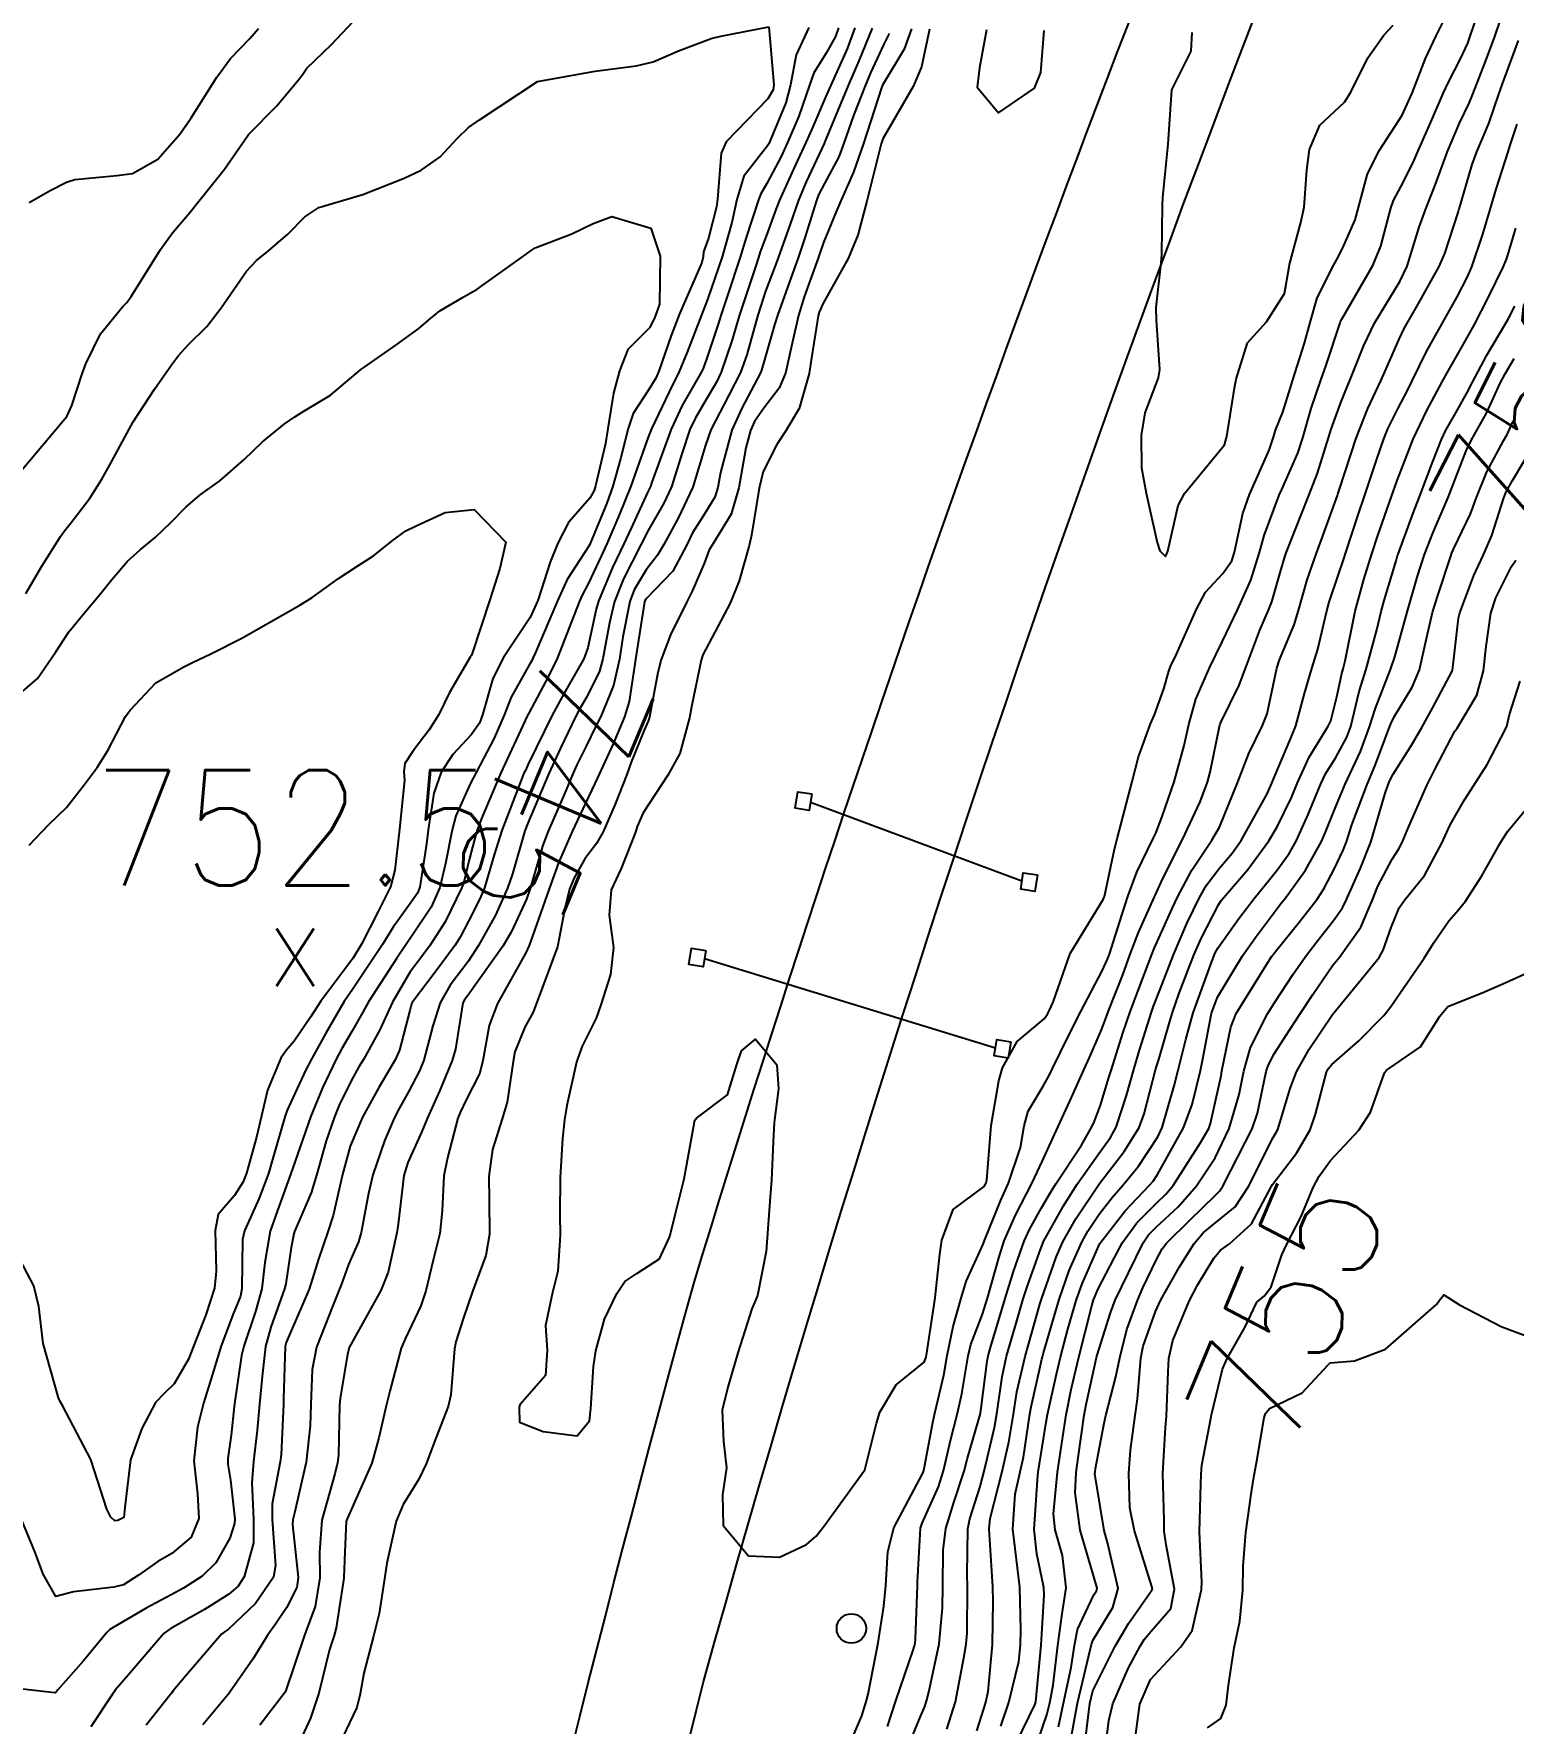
# Model space of a CAD drawing. Header units: metres. Extents: x 318500 to 325275, y 7408834 to 7428799.
# Drawn here: x 319955 to 320006.4, y 7411704.4 to 7411763 of the extents above; entities that cross this region are included whole.
import ezdxf
from ezdxf.enums import TextEntityAlignment as Align

# ---------------------------------------------------------------- set-up
doc = ezdxf.new("R2010")
doc.units = ezdxf.units.M
doc.header["$MEASUREMENT"] = 0
for name, color, linetype in [('Cotas', 45, 'Continuous'), ('Curvas de Nivel 1m', 11, 'Continuous'), ('Curvas de Nivel 5m', 15, 'Continuous'), ('Linha Férrea', 20, 'Continuous'), ('Pontos Cotados', 45, 'Continuous'), ('Postes', 20, 'Continuous'), ('Pórticos', 45, 'Continuous')]:
    doc.layers.add(name, color=color, linetype=linetype)
doc.styles.add('Style-STANDARD', font='STANDARD.shx')

# ---------------------------------------------------------------- blocks, each defined once
blk = doc.blocks.new('ELVTXT_95')
at = {"layer": 'Pontos Cotados', "linetype": 'Continuous', "style": 'Style-STANDARD'}
for s, height, p in [('752.5', 4, (0, 4)), ('x', 3, (0, 0))]:
    blk.add_text(s, height=height, dxfattribs=at).set_placement(p, align=Align.MIDDLE_CENTER)

msp = doc.modelspace()

# ---------------------------------------------------------------- linework, layer by layer
at = {"layer": 'Curvas de Nivel 1m', "flags": 128}
for points, elevation in [([(319983.32, 7411703.643), (319983.762, 7411704.671), (319983.889, 7411705.088), (319983.923, 7411705.208), (319983.988, 7411705.422), (319984.333, 7411707.202), (319984.527, 7411708.482), (319984.591, 7411709.198), (319984.67, 7411710.365), (319984.879, 7411711.195), (319985.869, 7411713.066), (319985.906, 7411713.143), (319985.918, 7411713.18), (319986.221, 7411714.851), (319986.296, 7411715.176), (319986.607, 7411716.486), (319986.728, 7411717.172), (319986.93, 7411718.18), (319987.21, 7411719.167), (319987.388, 7411719.736), (319987.978, 7411721.037), (319988.011, 7411721.128), (319988.021, 7411721.159), (319988.591, 7411722.561), (319988.846, 7411723.147), (319989.267, 7411724.386), (319989.396, 7411725.14), (319989.531, 7411725.644), (319990.051, 7411726.516), (319990.273, 7411726.911), (319990.376, 7411727.125), (319990.928, 7411728.267), (319991.356, 7411729.111), (319992.104, 7411730.516), (319992.289, 7411730.918), (319992.351, 7411731.098), (319992.781, 7411732.443), (319992.996, 7411733.091), (319993.303, 7411733.939), (319993.855, 7411735.083), (319993.958, 7411735.297), (319994.178, 7411735.874), (319994.597, 7411737.074), (319994.946, 7411738.332), (319995.11, 7411739.067), (319995.351, 7411739.945), (319995.837, 7411741.056), (319996.259, 7411741.933), (319996.79, 7411743.042), (319997.257, 7411744.064), (319997.563, 7411745.031), (319997.723, 7411745.614), (319998.243, 7411747.021), (319998.332, 7411747.218), (319998.883, 7411748.476), (319999.062, 7411749.013), (319999.355, 7411750.02), (319999.685, 7411751.007), (319999.865, 7411751.528), (320000.352, 7411753.001), (320000.37, 7411753.041), (320000.411, 7411753.124), (320001.485, 7411754.984), (320001.766, 7411755.654), (320002.114, 7411756.975), (320002.201, 7411757.237), (320002.471, 7411757.737), (320002.886, 7411758.562), (320003.057, 7411758.961), (320003.5, 7411759.955), (320003.933, 7411760.949), (320004.115, 7411761.347), (320004.528, 7411762.152), (320004.78, 7411762.694), (320004.867, 7411762.937), (320005.295, 7411764.197)], 743), ([(319954.654, 7411747.926), (319956.045, 7411749.585), (319956.182, 7411749.753), (319956.358, 7411750.127), (319956.723, 7411751.229), (319956.841, 7411751.575), (319957.352, 7411752.614), (319958.128, 7411753.563), (319958.267, 7411753.706), (319958.414, 7411753.913), (319959.439, 7411755.545), (319959.855, 7411756.123), (319960.449, 7411756.828), (319960.765, 7411757.216), (319961.01, 7411757.522), (319961.653, 7411758.331), (319962.466, 7411759.5), (319962.49, 7411759.527), (319963.467, 7411760.523), (319964.275, 7411761.482), (319964.371, 7411761.622), (319964.515, 7411761.827), (319965.355, 7411762.64), (319966.136, 7411763.456)], 748), ([(319980.54, 7411763.26), (319980.715, 7411761.258), (319980.684, 7411761.082), (319980.505, 7411760.768), (319979.063, 7411759.281), (319978.884, 7411758.884), (319978.761, 7411757.285), (319978.727, 7411757.015), (319978.44, 7411755.93), (319978.271, 7411755.454), (319978.264, 7411755.292), (319978.219, 7411755.085), (319977.434, 7411753.305), (319977.145, 7411752.562), (319976.718, 7411751.315), (319976.615, 7411751.078), (319976.37, 7411750.687), (319975.829, 7411749.854), (319975.659, 7411749.327), (319975.396, 7411748.273), (319975.121, 7411747.332), (319974.913, 7411746.743), (319974.345, 7411745.34), (319974.332, 7411745.307), (319974.299, 7411745.251), (319973.544, 7411744.088), (319973.21, 7411743.356), (319972.446, 7411741.561), (319972.357, 7411741.368), (319972.324, 7411741.294), (319972.247, 7411741.169), (319971.602, 7411740.007), (319971.358, 7411739.383), (319971.013, 7411738.583), (319970.384, 7411737.397), (319970.186, 7411737.026), (319969.684, 7411735.896), (319969.551, 7411735.406), (319969.32, 7411734.241), (319969.121, 7411733.41), (319968.821, 7411732.722), (319968.114, 7411731.675), (319968.01, 7411731.523), (319967.946, 7411731.422), (319967.629, 7411730.951), (319966.652, 7411729.442), (319966.451, 7411729.078), (319966.074, 7411728.414), (319965.718, 7411727.802), (319965.534, 7411727.458), (319965.055, 7411726.455), (319964.649, 7411725.471), (319964.012, 7411723.653), (319963.969, 7411723.521), (319963.957, 7411723.481), (319963.434, 7411722.04), (319963.246, 7411721.487), (319963.057, 7411720.395), (319962.952, 7411719.49), (319962.735, 7411718.699), (319962.325, 7411717.496), (319962.25, 7411717.172), (319962.008, 7411715.499), (319961.994, 7411715.404), (319961.884, 7411714.405), (319961.771, 7411713.602), (319961.767, 7411713.502), (319961.773, 7411713.405), (319961.863, 7411712.849), (319962.012, 7411711.498), (319962.005, 7411711.341), (319961.84, 7411710.84), (319961.356, 7411709.978), (319960.884, 7411709.514), (319960.236, 7411709.102), (319959.81, 7411708.871), (319958.941, 7411708.404), (319957.793, 7411707.737), (319957.683, 7411707.669), (319957.575, 7411707.562), (319956.768, 7411706.582), (319955.876, 7411705.579), (319955.831, 7411705.517), (319955.768, 7411705.465), (319954.663, 7411705.597)], 749), ([(319954.761, 7411743.603), (319955.322, 7411744.557), (319955.968, 7411745.585), (319956.108, 7411745.778), (319956.307, 7411746.029), (319956.984, 7411746.909), (319957.398, 7411747.569), (319957.732, 7411748.17), (319958.347, 7411749.305), (319958.493, 7411749.558), (319959.223, 7411750.691), (319959.815, 7411751.538), (319960.06, 7411751.86), (319960.391, 7411752.23), (319961.046, 7411752.875), (319961.541, 7411753.513), (319962.423, 7411754.784), (319962.768, 7411755.155), (319963.179, 7411755.493), (319963.848, 7411756.076), (319964.448, 7411756.675), (319964.931, 7411756.994), (319966.46, 7411757.45), (319967.885, 7411758.013), (319968.473, 7411758.287), (319969.137, 7411758.757), (319969.738, 7411759.408), (319970.12, 7411759.777), (319970.496, 7411760.038), (319972.51, 7411761.37), (319974.192, 7411761.668), (319974.516, 7411761.723), (319975.936, 7411761.909), (319976.521, 7411762.05), (319977.406, 7411762.428), (319978.533, 7411762.856), (319978.878, 7411762.942), (319980.54, 7411763.26)], 749), ([(319981.923, 7411763.246), (319981.485, 7411762.291), (319981.288, 7411761.252), (319981.133, 7411760.624), (319980.56, 7411759.259), (319980.537, 7411759.211), (319980.488, 7411759.136), (319979.665, 7411758.08), (319979.426, 7411757.276), (319979.251, 7411756.475), (319978.916, 7411755.283), (319978.415, 7411753.801), (319978.209, 7411753.293), (319977.708, 7411751.983), (319977.428, 7411751.304), (319977.081, 7411750.598), (319976.466, 7411749.318), (319976.347, 7411749.033), (319975.904, 7411747.755), (319975.752, 7411747.326), (319975.338, 7411746.307), (319974.916, 7411745.334), (319974.725, 7411744.904), (319974.279, 7411743.971), (319974.063, 7411743.553), (319973.969, 7411743.345), (319973.788, 7411742.87), (319973.195, 7411741.356), (319972.886, 7411740.715), (319972.222, 7411739.48), (319972.184, 7411739.407), (319972.168, 7411739.371), (319971.544, 7411738.035), (319971.242, 7411737.384), (319970.576, 7411735.796), (319970.424, 7411735.396), (319970.365, 7411735.2), (319970.155, 7411734.41), (319969.954, 7411733.591), (319969.89, 7411733.403), (319969.313, 7411732.217), (319968.792, 7411731.413), (319968.502, 7411731.02), (319968.101, 7411730.479), (319967.485, 7411729.429), (319967.044, 7411728.467), (319966.481, 7411727.444), (319966.316, 7411727.187), (319966.049, 7411726.706), (319965.632, 7411725.86), (319965.467, 7411725.458), (319965.181, 7411724.622), (319964.858, 7411723.467), (319964.659, 7411722.811), (319964.085, 7411721.478), (319964.059, 7411721.399), (319963.972, 7411720.925), (319963.781, 7411719.654), (319963.74, 7411719.482), (319963.265, 7411718.158), (319963.082, 7411717.488), (319962.962, 7411716.442), (319962.873, 7411715.49), (319962.795, 7411714.582), (319962.665, 7411713.492), (319962.603, 7411712.753), (319962.667, 7411711.492), (319962.659, 7411710.67), (319962.334, 7411709.495), (319962.136, 7411709.176), (319961.811, 7411708.891), (319960.957, 7411708.359), (319959.793, 7411707.698), (319959.687, 7411707.637), (319959.554, 7411707.534), (319958.309, 7411706.085), (319957.869, 7411705.559), (319957.827, 7411705.501), (319957.768, 7411705.419), (319957.024, 7411704.295)], 748), ([(319982.953, 7411763.234), (319982.847, 7411762.924), (319982.527, 7411762.352), (319982.096, 7411761.665), (319981.951, 7411761.246), (319981.581, 7411760.167), (319981.188, 7411759.253), (319980.967, 7411758.771), (319980.469, 7411757.835), (319980.259, 7411757.467), (319980.175, 7411757.264), (319979.757, 7411755.954), (319979.543, 7411755.273), (319979.113, 7411753.976), (319978.882, 7411753.283), (319978.769, 7411752.92), (319978.387, 7411751.769), (319978.26, 7411751.414), (319978.202, 7411751.293), (319977.536, 7411750.128), (319977.15, 7411749.308), (319976.484, 7411747.47), (319976.432, 7411747.318), (319976.399, 7411747.249), (319976.327, 7411747.11), (319975.759, 7411745.875), (319975.505, 7411745.328), (319975.111, 7411744.508), (319974.624, 7411743.336), (319974.544, 7411743.061), (319974.254, 7411741.718), (319974.115, 7411741.342), (319973.438, 7411740.146), (319973.013, 7411739.358), (319972.75, 7411738.824), (319972.195, 7411737.688), (319972.092, 7411737.471), (319972.042, 7411737.372), (319971.944, 7411737.13), (319971.273, 7411735.383), (319971.006, 7411734.539), (319970.673, 7411733.392), (319970.517, 7411733.012), (319970.123, 7411732.236), (319969.833, 7411731.684), (319969.654, 7411731.405), (319968.993, 7411730.519), (319968.167, 7411729.419), (319968.141, 7411729.368), (319968.086, 7411729.137), (319967.722, 7411727.769), (319967.576, 7411727.427), (319967.009, 7411726.472), (319966.443, 7411725.444), (319966.02, 7411724.432), (319965.751, 7411723.454), (319965.422, 7411722.025), (319965.239, 7411721.461), (319964.92, 7411720.512), (319964.588, 7411719.47), (319963.935, 7411717.953), (319963.794, 7411717.619), (319963.762, 7411717.482), (319963.707, 7411715.678), (319963.7, 7411715.482), (319963.619, 7411713.738), (319963.586, 7411713.483), (319963.314, 7411712.026), (319963.314, 7411711.485), (319963.427, 7411709.883), (319963.352, 7411709.485), (319962.731, 7411708.566), (319961.793, 7411707.674), (319961.687, 7411707.606), (319961.556, 7411707.504), (319960.302, 7411706.048), (319959.869, 7411705.529), (319959.824, 7411705.474), (319959.768, 7411705.406), (319958.944, 7411704.35)], 747), ([(319986.115, 7411763.186), (319985.831, 7411761.88), (319985.542, 7411761.195), (319984.492, 7411759.381), (319984.432, 7411759.211), (319984.045, 7411757.638), (319983.932, 7411757.218), (319983.625, 7411756.04), (319983.291, 7411755.227), (319982.414, 7411753.661), (319982.286, 7411753.367), (319982.254, 7411753.242), (319981.995, 7411751.635), (319981.936, 7411751.244), (319981.585, 7411750.025), (319981.129, 7411749.252), (319980.82, 7411748.78), (319980.336, 7411747.844), (319980.201, 7411747.262), (319979.937, 7411745.634), (319979.853, 7411745.267), (319979.511, 7411744.042), (319979.199, 7411743.276), (319978.252, 7411741.476), (319978.185, 7411741.291), (319977.851, 7411739.671), (319977.784, 7411739.297), (319977.451, 7411738.052), (319977.039, 7411737.307), (319976.177, 7411735.998), (319975.973, 7411735.521), (319975.912, 7411735.323), (319975.416, 7411734.062), (319975.071, 7411733.331), (319975.005, 7411732.453), (319975.152, 7411731.33), (319975.04, 7411730.391), (319974.711, 7411729.334), (319974.543, 7411728.875), (319974.068, 7411727.905), (319973.912, 7411727.493), (319973.868, 7411727.343), (319973.535, 7411725.85), (319973.453, 7411725.349), (319973.38, 7411724.706), (319973.302, 7411723.351), (319973.288, 7411722.053), (319973.298, 7411721.35), (319973.216, 7411720.097), (319973.034, 7411719.354), (319972.793, 7411718.211), (319972.845, 7411717.356), (319972.795, 7411716.479), (319971.901, 7411715.464), (319971.879, 7411715.391), (319971.878, 7411715.37), (319971.892, 7411714.86), (319972.705, 7411714.541), (319973.886, 7411714.387), (319974.323, 7411714.906), (319974.362, 7411715.335), (319974.46, 7411716.797), (319974.533, 7411717.334), (319974.833, 7411718.439), (319975.263, 7411719.327), (319975.54, 7411719.74), (319975.96, 7411720.015), (319976.746, 7411720.531), (319977.102, 7411721.303), (319977.282, 7411722.009), (319977.597, 7411723.296), (319977.949, 7411725.211), (319977.961, 7411725.291), (319977.979, 7411725.343), (319978.032, 7411725.403), (319979.1, 7411726.218), (319979.429, 7411727.269), (319979.589, 7411727.745), (319980.073, 7411728.144), (319980.818, 7411727.252), (319980.877, 7411726.422), (319980.722, 7411725.253), (319980.692, 7411724.585), (319980.634, 7411723.254), (319980.58, 7411722.676), (319980.485, 7411721.255), (319980.451, 7411720.777), (319980.145, 7411719.258), (319980.086, 7411719.121), (319979.945, 7411718.79), (319979.467, 7411717.267), (319979.113, 7411716.071), (319978.92, 7411715.275), (319978.966, 7411714.192), (319979.068, 7411713.272), (319978.929, 7411712.343), (319978.948, 7411711.274), (319979.834, 7411710.224), (319980.906, 7411710.178), (319981.841, 7411710.613), (319982.18, 7411710.9), (319982.431, 7411711.231), (319983.87, 7411713.21), (319984.269, 7411714.829), (319984.388, 7411715.203), (319984.953, 7411716.156), (319985.926, 7411716.94), (319985.997, 7411717.112), (319986.009, 7411717.179), (319986.258, 7411718.866), (319986.304, 7411719.176), (319986.464, 7411720.684), (319986.534, 7411721.174), (319986.93, 7411722.236), (319988.008, 7411723.039), (319988.057, 7411723.112), (319988.078, 7411723.159), (319988.103, 7411723.25), (319988.247, 7411725.157), (319988.511, 7411726.696), (319988.647, 7411727.151), (319989.152, 7411728.065), (319990.086, 7411728.851), (319990.204, 7411729.012), (319990.267, 7411729.127), (319990.397, 7411729.429), (319990.986, 7411731.117), (319992.138, 7411732.994), (319992.17, 7411733.069), (319992.18, 7411733.1), (319992.524, 7411734.737), (319992.616, 7411735.096), (319992.947, 7411736.328), (319993.139, 7411737.091), (319993.355, 7411737.937), (319993.781, 7411739.084), (319993.913, 7411739.395), (319994.238, 7411740.295), (319994.41, 7411740.915), (319994.468, 7411741.077), (319994.683, 7411741.502), (319995.375, 7411743.063), (319995.684, 7411743.654), (319996.289, 7411744.297), (319996.596, 7411744.745), (319996.691, 7411745.044), (319996.982, 7411746.379), (319997.21, 7411747.037), (319997.895, 7411748.576), (319998.038, 7411749.025), (319998.108, 7411749.269), (319998.363, 7411749.894), (319998.636, 7411750.758), (319998.715, 7411751.017), (319999.122, 7411752.29), (319999.312, 7411753.011), (319999.562, 7411753.865), (320000.135, 7411755.003), (320000.244, 7411755.191), (320000.439, 7411755.571), (320000.879, 7411756.568), (320000.993, 7411756.992), (320001.3, 7411758.166), (320001.718, 7411758.982), (320002.502, 7411760.199), (320002.855, 7411760.965), (320003.321, 7411762.165), (320003.682, 7411762.953), (320003.972, 7411763.526)], 742), ([(319984.65, 7411704.303), (319984.946, 7411705.192), (319985.549, 7411706.945), (319985.611, 7411707.183), (319985.628, 7411707.347), (319985.691, 7411709.182), (319985.696, 7411709.307), (319985.797, 7411711.181), (319985.852, 7411711.351), (319986.422, 7411712.616), (319986.6, 7411713.173), (319986.834, 7411714.222), (319987.078, 7411715.168), (319987.235, 7411715.842), (319987.451, 7411717.165), (319987.542, 7411717.555), (319987.944, 7411718.605), (319988.121, 7411719.157), (319988.525, 7411720.599), (319988.702, 7411721.149), (319989.098, 7411722.039), (319989.657, 7411723.135), (319990.018, 7411723.904), (319990.569, 7411725.122), (319991.041, 7411726.119), (319991.481, 7411727.109), (319991.662, 7411727.51), (319992.081, 7411728.467), (319992.249, 7411728.936), (319992.308, 7411729.098), (319992.819, 7411730.377), (319993.076, 7411731.09), (319993.36, 7411731.849), (319993.912, 7411733.082), (319993.986, 7411733.238), (319994.148, 7411733.597), (319994.639, 7411734.597), (319994.891, 7411735.069), (319995.502, 7411736.379), (319995.749, 7411737.057), (319995.844, 7411737.407), (319996.186, 7411739.051), (319996.196, 7411739.075), (319996.221, 7411739.134), (319996.853, 7411740.428), (319997.083, 7411741.038), (319997.569, 7411742.336), (319997.872, 7411743.026), (319997.985, 7411743.313), (319998.29, 7411744.374), (319998.434, 7411744.883), (319998.48, 7411745.018), (319998.999, 7411746.334), (319999.269, 7411747.011), (319999.564, 7411747.782), (319999.947, 7411749.004), (320000.045, 7411749.313), (320000.368, 7411750.201), (320000.598, 7411750.776), (320000.69, 7411750.995), (320001.172, 7411752.215), (320001.547, 7411752.983), (320002.425, 7411754.43), (320002.684, 7411754.966), (320003.097, 7411756.313), (320003.323, 7411756.957), (320003.648, 7411757.777), (320004.075, 7411758.946), (320004.5, 7411759.923), (320004.829, 7411760.614), (320004.961, 7411760.935), (320005.398, 7411762.06), (320005.719, 7411762.928), (320005.934, 7411763.542)], 744), ([(319995.207, 7411763.07), (319995.181, 7411762.419), (319994.51, 7411761.08), (319994.38, 7411759.192), (319994.368, 7411759.081), (319994.197, 7411757.349), (319994.186, 7411757.083), (319994.155, 7411755.362), (319994.13, 7411755.083), (319993.965, 7411753.534), (319993.972, 7411753.084), (319994.091, 7411751.377), (319994.04, 7411751.083), (319993.578, 7411749.872), (319993.448, 7411749.089), (319993.467, 7411747.961), (319993.627, 7411747.087), (319994.009, 7411745.379), (319994.101, 7411745.082), (319994.297, 7411744.886), (319994.359, 7411745.019), (319994.376, 7411745.079), (319994.734, 7411746.664), (319994.952, 7411747.071), (319996.347, 7411748.766), (319996.42, 7411749.049), (319996.69, 7411750.731), (319996.744, 7411751.045), (319997.139, 7411752.299), (319997.795, 7411753.029), (319998.42, 7411754.02), (319998.576, 7411754.871), (319998.604, 7411755.018), (319998.986, 7411756.48), (319999.103, 7411757.014), (319999.197, 7411758.295), (319999.289, 7411759.012), (319999.649, 7411759.858), (320000.507, 7411760.654), (320000.725, 7411760.997), (320001.321, 7411762.195), (320001.872, 7411762.98), (320002.193, 7411763.327)], 741), ([(319954.882, 7411757.175), (319955.607, 7411757.593), (319956.176, 7411757.873), (319956.466, 7411757.967), (319957.926, 7411758.108), (319958.469, 7411758.182), (319959.347, 7411758.676), (319960.103, 7411759.536), (319960.496, 7411760.106), (319961.391, 7411761.517), (319961.862, 7411762.168), (319962.53, 7411762.863), (319962.831, 7411763.202)], 747), ([(319983.521, 7411763.225), (319983.254, 7411762.504), (319982.687, 7411761.237), (319982.506, 7411760.823), (319982.027, 7411759.712), (319981.824, 7411759.247), (319981.397, 7411758.33), (319980.91, 7411757.256), (319980.78, 7411756.931), (319980.441, 7411756.007), (319980.242, 7411755.454), (319980.181, 7411755.264), (319980.062, 7411754.901), (319979.524, 7411753.273), (319979.263, 7411752.411), (319978.88, 7411751.283), (319978.721, 7411750.939), (319978.366, 7411750.341), (319977.977, 7411749.675), (319977.801, 7411749.298), (319977.527, 7411748.487), (319977.162, 7411747.308), (319976.895, 7411746.738), (319976.306, 7411745.713), (319976.175, 7411745.448), (319976.112, 7411745.322), (319975.492, 7411744.118), (319975.186, 7411743.331), (319975.008, 7411742.587), (319974.78, 7411741.335), (319974.665, 7411740.914), (319974.23, 7411740.025), (319973.976, 7411739.591), (319973.846, 7411739.346), (319973.313, 7411738.243), (319972.908, 7411737.359), (319972.173, 7411735.644), (319972.076, 7411735.371), (319971.644, 7411733.881), (319971.477, 7411733.38), (319971.061, 7411732.451), (319970.472, 7411731.395), (319970.104, 7411730.843), (319969.485, 7411730.017), (319969.135, 7411729.41), (319968.884, 7411728.606), (319968.574, 7411727.415), (319968.425, 7411727.046), (319968.043, 7411726.319), (319967.717, 7411725.743), (319967.553, 7411725.427), (319967.211, 7411724.622), (319966.801, 7411723.438), (319966.652, 7411722.788), (319966.397, 7411721.444), (319966.299, 7411721.121), (319965.963, 7411720.325), (319965.724, 7411719.683), (319965.638, 7411719.455), (319965.421, 7411718.934), (319964.85, 7411717.466), (319964.7, 7411716.686), (319964.646, 7411715.469), (319964.628, 7411714.73), (319964.493, 7411713.471), (319964.08, 7411711.705), (319964.022, 7411711.477), (319964.018, 7411711.307), (319964.21, 7411709.474), (319964.161, 7411709.128), (319963.804, 7411708.414), (319963.423, 7411707.857), (319963.158, 7411707.486), (319962.637, 7411706.636), (319961.844, 7411705.499), (319961.814, 7411705.455), (319961.769, 7411705.405), (319960.909, 7411704.356)], 746), ([(319984.712, 7411763.033), (319984.532, 7411762.663), (319984.069, 7411761.664), (319983.879, 7411761.219), (319983.469, 7411760.194), (319983.142, 7411759.23), (319982.963, 7411758.753), (319982.469, 7411757.828), (319982.265, 7411757.44), (319982.19, 7411757.243), (319981.779, 7411755.908), (319981.558, 7411755.249), (319981.25, 7411754.424), (319980.833, 7411753.256), (319980.733, 7411752.928), (319980.387, 7411751.718), (319980.287, 7411751.355), (319980.252, 7411751.262), (319979.596, 7411750.037), (319979.257, 7411749.276), (319978.858, 7411747.805), (319978.767, 7411747.283), (319978.664, 7411746.946), (319978.316, 7411746.383), (319977.887, 7411745.715), (319977.691, 7411745.299), (319977.211, 7411744.381), (319976.271, 7411743.412), (319976.234, 7411743.357), (319976.22, 7411743.321), (319975.954, 7411741.622), (319975.912, 7411741.323), (319975.693, 7411739.861), (319975.535, 7411739.327), (319975.141, 7411738.396), (319974.657, 7411737.335), (319974.506, 7411737.017), (319974.18, 7411736.33), (319973.715, 7411735.347), (319973.247, 7411734.26), (319972.921, 7411733.358), (319972.272, 7411731.527), (319972.214, 7411731.368), (319972.108, 7411731.136), (319971.129, 7411729.384), (319970.842, 7411728.625), (319970.613, 7411727.392), (319970.499, 7411726.948), (319970.04, 7411726.037), (319969.829, 7411725.607), (319969.755, 7411725.403), (319969.396, 7411724.027), (319969.267, 7411723.407), (319969.202, 7411722.197), (319969.124, 7411721.409), (319968.9, 7411720.477), (319968.638, 7411719.413), (319968.469, 7411718.891), (319967.934, 7411717.775), (319967.79, 7411717.422), (319967.394, 7411715.941), (319967.26, 7411715.43), (319967.004, 7411714.312), (319966.766, 7411713.437), (319965.91, 7411711.509), (319965.887, 7411711.449), (319965.878, 7411711.421), (319965.834, 7411710.35), (319965.801, 7411709.469), (319965.801, 7411709.45), (319965.526, 7411707.722), (319965.456, 7411707.455), (319965.298, 7411706.97), (319964.928, 7411705.463), (319964.636, 7411704.587), (319964.115, 7411703.466)], 744), ([(319985.49, 7411763.196), (319985.233, 7411762.496), (319984.511, 7411761.296), (319984.482, 7411761.239), (319984.468, 7411761.211), (319984.445, 7411761.146), (319983.819, 7411759.22), (319983.476, 7411758.224), (319983.034, 7411757.231), (319982.859, 7411756.829), (319982.438, 7411755.788), (319982.296, 7411755.378), (319982.251, 7411755.242), (319981.766, 7411753.897), (319981.569, 7411753.248), (319981.35, 7411752.297), (319981.111, 7411751.253), (319980.901, 7411750.726), (319980.362, 7411750.041), (319980.04, 7411749.579), (319979.905, 7411749.267), (319979.74, 7411748.665), (319979.495, 7411747.273), (319979.231, 7411746.361), (319978.574, 7411745.286), (319978.467, 7411745.118), (319978.29, 7411744.647), (319977.882, 7411743.69), (319977.678, 7411743.299), (319977.123, 7411742.172), (319976.808, 7411741.312), (319976.692, 7411740.864), (319976.404, 7411739.317), (319976.355, 7411739.181), (319976.213, 7411738.869), (319975.767, 7411737.753), (319975.61, 7411737.326), (319975.208, 7411736.302), (319974.787, 7411735.334), (319974.564, 7411734.936), (319974.156, 7411734.401), (319973.771, 7411733.72), (319973.628, 7411733.348), (319973.461, 7411732.681), (319973.203, 7411731.354), (319972.687, 7411729.952), (319972.469, 7411729.364), (319972.362, 7411729.089), (319972.078, 7411728.561), (319971.729, 7411727.712), (319971.664, 7411727.376), (319971.456, 7411725.961), (319971.285, 7411725.381), (319970.953, 7411724.32), (319970.829, 7411723.388), (319970.834, 7411722.551), (319970.853, 7411721.387), (319970.716, 7411720.642), (319970.26, 7411719.395), (319969.941, 7411718.477), (319969.683, 7411717.652), (319969.631, 7411717.403), (319969.503, 7411715.807), (319969.416, 7411715.405), (319968.991, 7411714.301), (319968.653, 7411713.412), (319968.395, 7411712.884), (319967.856, 7411712.009), (319967.607, 7411711.424), (319967.284, 7411709.972), (319967.209, 7411709.429), (319967.016, 7411708.218), (319966.823, 7411707.434), (319966.491, 7411706.153), (319966.368, 7411705.441), (319966.247, 7411704.959), (319965.747, 7411703.917)], 743), ([(319988.092, 7411763.164), (319987.85, 7411761.837), (319987.759, 7411761.168), (319988.501, 7411760.283), (319989.75, 7411761.141), (319989.973, 7411761.683), (319990.089, 7411763.137)], 741), ([(319986.71, 7411704.211), (319987.016, 7411705.161), (319987.306, 7411706.685), (319987.386, 7411707.164), (319987.418, 7411707.542), (319987.424, 7411709.164), (319987.42, 7411709.57), (319987.442, 7411711.164), (319987.51, 7411711.507), (319987.865, 7411712.631), (319988.006, 7411713.158), (319988.367, 7411714.679), (319988.449, 7411715.152), (319988.632, 7411716.436), (319988.786, 7411717.147), (319989.123, 7411718.324), (319989.365, 7411719.139), (319989.506, 7411719.587), (319989.976, 7411720.884), (319990.045, 7411721.063), (319990.071, 7411721.129), (319990.754, 7411722.364), (319991.234, 7411723.112), (319992.021, 7411724.228), (319992.388, 7411724.735), (319992.587, 7411725.094), (319992.946, 7411726.192), (319993.199, 7411727.089), (319993.397, 7411727.76), (319993.814, 7411729.083), (319993.885, 7411729.289), (319994.098, 7411729.845), (319994.57, 7411731.073), (319995.039, 7411732.154), (319995.472, 7411733.06), (319995.714, 7411733.489), (319996.155, 7411734.07), (319996.609, 7411734.598), (319996.917, 7411735.039), (319997.818, 7411736.657), (319997.985, 7411737.023), (319998.048, 7411737.167), (319998.198, 7411737.527), (319998.646, 7411738.583), (319998.813, 7411739.014), (319999.113, 7411740.135), (319999.37, 7411741.009), (319999.583, 7411741.68), (319999.888, 7411743.004), (319999.972, 7411743.306), (320000.289, 7411744.235), (320000.482, 7411744.813), (320000.539, 7411744.996), (320000.976, 7411746.335), (320001.198, 7411746.987), (320001.632, 7411748.27), (320001.871, 7411748.977), (320002.01, 7411749.321), (320002.366, 7411750.034), (320002.688, 7411750.653), (320002.837, 7411750.963), (320003.347, 7411752.004), (320003.884, 7411752.948), (320004.42, 7411753.896), (320004.775, 7411754.588), (320004.923, 7411754.935), (320005.302, 7411756.076), (320005.558, 7411756.929), (320005.767, 7411757.63), (320006.183, 7411758.923), (320006.258, 7411759.157), (320006.5, 7411759.893)], 746), ([(319987.755, 7411704.157), (319987.994, 7411704.92), (319988.066, 7411705.147), (319988.148, 7411705.521), (319988.291, 7411707.152), (319988.321, 7411708.644), (319988.311, 7411709.153), (319988.208, 7411710.791), (319988.18, 7411711.155), (319988.217, 7411711.518), (319988.628, 7411713.149), (319988.863, 7411714.168), (319989.02, 7411715.143), (319989.144, 7411715.909), (319989.425, 7411717.138), (319989.949, 7411718.983), (319989.996, 7411719.129), (319990.508, 7411720.586), (319990.737, 7411721.119), (319991.186, 7411721.918), (319991.981, 7411723.1), (319992.01, 7411723.141), (319992.864, 7411724.25), (319993.382, 7411725.086), (319993.562, 7411725.56), (319993.956, 7411727.081), (319993.978, 7411727.164), (319994.065, 7411727.445), (319994.434, 7411728.726), (319994.535, 7411729.073), (319994.77, 7411729.743), (319995.279, 7411731.062), (319995.536, 7411731.642), (319996.136, 7411732.806), (319996.232, 7411732.955), (319996.304, 7411733.048), (319997.153, 7411734.038), (319997.885, 7411735.024), (319998.175, 7411735.51), (319998.667, 7411736.533), (319998.863, 7411737.013), (319999.28, 7411737.933), (319999.939, 7411739.003), (320000.031, 7411739.193), (320000.235, 7411740.018), (320000.414, 7411740.831), (320000.458, 7411740.997), (320000.529, 7411741.272), (320000.879, 7411742.991), (320001.179, 7411744.094), (320001.454, 7411744.983), (320001.665, 7411745.624), (320002.14, 7411746.973), (320002.336, 7411747.53), (320002.89, 7411748.962), (320003.361, 7411749.959), (320003.893, 7411750.947), (320004.067, 7411751.263), (320004.393, 7411751.832), (320004.798, 7411752.542), (320005.011, 7411752.934), (320005.489, 7411753.86), (320006.011, 7411754.924), (320006.132, 7411755.226), (320006.45, 7411756.279)], 747), ([(319988.582, 7411704.317), (319988.862, 7411705.139), (319989.207, 7411706.559), (319989.271, 7411707.138), (319989.28, 7411707.655), (319989.24, 7411709.139), (319989.165, 7411709.805), (319989.005, 7411711.143), (319989.081, 7411712.36), (319989.256, 7411713.139), (319989.366, 7411713.65), (319989.594, 7411715.135), (319989.642, 7411715.396), (319989.923, 7411716.671), (319990.011, 7411717.047), (319990.029, 7411717.129), (319990.066, 7411717.263), (319990.611, 7411719.12), (319990.96, 7411720.12), (319991.393, 7411721.109), (319991.601, 7411721.491), (319991.995, 7411722.074), (319992.445, 7411722.654), (319992.834, 7411723.092), (319993.361, 7411723.742), (319994.027, 7411724.754), (319994.182, 7411725.078), (319994.596, 7411726.528), (319994.737, 7411727.07), (319995.005, 7411728.137), (319995.255, 7411729.063), (319995.901, 7411730.846), (319995.984, 7411731.052), (319996.022, 7411731.141), (319996.114, 7411731.3), (319996.838, 7411732.33), (319997.376, 7411733.031), (319997.72, 7411733.453), (319998.155, 7411734), (319998.587, 7411734.592), (319998.826, 7411735.013), (319999.25, 7411735.938), (319999.684, 7411737.005), (319999.847, 7411737.351), (320000.204, 7411737.923), (320000.591, 7411738.618), (320000.721, 7411738.992), (320001.018, 7411740.208), (320001.256, 7411740.985), (320001.633, 7411742.349), (320001.776, 7411742.977), (320001.882, 7411743.37), (320002.297, 7411744.744), (320002.348, 7411744.921), (320002.366, 7411744.969), (320002.888, 7411746.395), (320003.106, 7411746.958), (320003.572, 7411748.182), (320003.867, 7411748.947), (320004.022, 7411749.278), (320004.364, 7411749.87), (320004.753, 7411750.558), (320004.946, 7411750.934), (320005.448, 7411751.876), (320006.071, 7411752.923), (320006.192, 7411753.142), (320006.416, 7411753.57)], 748), ([(319989.133, 7411703.752), (319989.769, 7411705.059), (319989.789, 7411705.111), (319989.793, 7411705.13), (319989.797, 7411705.157), (319989.986, 7411707.127), (319990.088, 7411708.854), (319990.08, 7411709.126), (319989.837, 7411710.294), (319989.739, 7411711.132), (319989.869, 7411713.024), (319989.886, 7411713.13), (319990.161, 7411714.861), (319990.207, 7411715.125), (319990.522, 7411716.52), (319990.66, 7411717.119), (319990.914, 7411718.09), (319991.206, 7411719.111), (319991.406, 7411719.66), (319991.978, 7411720.952), (319992.025, 7411721.054), (319992.054, 7411721.099), (319992.896, 7411722.192), (319993.743, 7411723.083), (319993.867, 7411723.226), (319994.014, 7411723.448), (319994.926, 7411725.067), (319995.227, 7411725.878), (319995.506, 7411727.058), (319995.6, 7411727.524), (319995.897, 7411729.053), (319996.096, 7411729.605), (319996.972, 7411731.037), (319997.441, 7411731.71), (319998.134, 7411732.638), (319998.302, 7411732.853), (319998.434, 7411733.017), (319999.158, 7411734.007), (319999.708, 7411735.005), (319999.849, 7411735.327), (320000.182, 7411736.165), (320000.533, 7411736.995), (320001.064, 7411738.13), (320001.377, 7411738.983), (320001.581, 7411739.628), (320002.103, 7411740.972), (320002.254, 7411741.409), (320002.676, 7411742.964), (320003.041, 7411744.206), (320003.285, 7411744.955), (320003.566, 7411745.696), (320004.103, 7411746.943), (320004.336, 7411747.541), (320004.725, 7411748.558), (320004.914, 7411748.934), (320005.429, 7411749.864), (320005.921, 7411750.925), (320006.079, 7411751.228), (320006.393, 7411751.765)], 749), ([(319990.583, 7411704.292), (319990.762, 7411705.115), (319991.026, 7411706.354), (319991.14, 7411707.11), (319991.244, 7411707.662), (319991.817, 7411708.871), (319991.904, 7411709.014), (319991.924, 7411709.099), (319991.825, 7411709.461), (319991.334, 7411711.108), (319991.159, 7411712.406), (319991.203, 7411713.11), (319991.281, 7411713.707), (319991.473, 7411715.106), (319991.542, 7411715.469), (319991.906, 7411717.1), (319991.931, 7411717.185), (319992.384, 7411718.657), (319992.556, 7411719.094), (319993.011, 7411720.043), (319993.522, 7411721.085), (319993.71, 7411721.357), (319993.988, 7411721.638), (319994.736, 7411722.332), (319995.372, 7411723.06), (319996.02, 7411724.033), (319996.505, 7411725.043), (319996.857, 7411726.229), (319997.018, 7411727.036), (319997.247, 7411727.857), (319997.84, 7411729.024), (319998.094, 7411729.426), (319998.72, 7411730.398), (319999.149, 7411731.01), (319999.566, 7411731.558), (320000.129, 7411732.268), (320000.432, 7411732.699), (320000.579, 7411732.993), (320001.061, 7411734.082), (320001.425, 7411734.981), (320001.933, 7411736.719), (320002.023, 7411736.973), (320002.071, 7411737.093), (320002.196, 7411737.345), (320002.828, 7411738.344), (320003.187, 7411738.955), (320003.556, 7411739.624), (320004.25, 7411740.94), (320004.461, 7411742.746), (320004.504, 7411742.938), (320004.994, 7411744.229), (320005.313, 7411744.93), (320005.613, 7411745.624), (320006.035, 7411746.923), (320006.118, 7411747.136), (320006.336, 7411747.527), (320007.153, 7411748.908)], 751), ([(319954.881, 7411734.878), (319955.565, 7411735.589), (319956.176, 7411736.184), (319956.792, 7411736.966), (319957.242, 7411737.569), (319957.609, 7411738.156), (319958.217, 7411739.338), (319958.309, 7411739.468), (319958.382, 7411739.558), (319959.271, 7411740.508), (319960.243, 7411741.068), (319960.552, 7411741.219), (319961.184, 7411741.516), (319962.256, 7411742.053), (319963.169, 7411742.582), (319964.267, 7411743.201), (319964.696, 7411743.474), (319965.608, 7411744.133), (319966.287, 7411744.57), (319966.823, 7411744.912), (319967.473, 7411745.432), (319967.951, 7411745.78), (319968.308, 7411745.956), (319969.31, 7411746.415), (319970.317, 7411746.516), (319971.418, 7411745.383), (319971.203, 7411744.469), (319970.863, 7411743.391), (319970.251, 7411741.523), (319970.209, 7411741.442), (319970.18, 7411741.401), (319969.461, 7411740.178), (319969.096, 7411739.411), (319968.754, 7411738.872), (319968.201, 7411738.145), (319967.906, 7411737.713), (319967.88, 7411737.425), (319967.896, 7411737.133), (319967.731, 7411735.427), (319967.569, 7411734.009), (319967.411, 7411733.431), (319966.989, 7411732.575), (319966.41, 7411731.445), (319966.105, 7411730.947), (319965.002, 7411729.466), (319964.642, 7411728.912), (319964.069, 7411728.081), (319963.79, 7411727.757), (319963.614, 7411727.484), (319963.151, 7411726.382), (319962.937, 7411725.491), (319962.769, 7411724.746), (319962.419, 7411723.496), (319962.309, 7411723.193), (319961.998, 7411722.727), (319961.433, 7411722.064), (319961.328, 7411721.51), (319961.369, 7411720.099), (319961.304, 7411719.51), (319961.004, 7411718.578), (319960.594, 7411717.52), (319960.405, 7411717.04), (319959.91, 7411716.192), (319959.57, 7411715.87), (319959.267, 7411715.54), (319958.792, 7411714.641), (319958.396, 7411713.552), (319958.202, 7411711.904), (319958.168, 7411711.555), (319957.956, 7411711.451), (319957.848, 7411711.441), (319957.71, 7411711.561), (319957.579, 7411711.837), (319957.018, 7411713.569), (319956.033, 7411715.444), (319955.953, 7411715.579), (319955.902, 7411715.709), (319955.37, 7411717.588), (319955.218, 7411718.867), (319955.043, 7411719.594), (319953.98, 7411721.61)], 751), ([(319991.009, 7411703.853), (319991.245, 7411705.108), (319991.701, 7411707.013), (319991.716, 7411707.101), (319991.728, 7411707.164), (319991.793, 7411707.305), (319992.468, 7411708.436), (319992.653, 7411709.092), (319992.295, 7411710.644), (319992.164, 7411711.097), (319991.868, 7411712.925), (319991.85, 7411713.08), (319991.85, 7411713.1), (319991.853, 7411713.118), (319991.872, 7411713.257), (319992.167, 7411714.827), (319992.232, 7411715.097), (319992.579, 7411716.435), (319992.709, 7411717.092), (319992.957, 7411718.072), (319993.326, 7411719.086), (319993.516, 7411719.525), (319993.971, 7411720.478), (319994.179, 7411720.875), (319994.336, 7411721.075), (319995.165, 7411721.89), (319996.005, 7411722.706), (319996.176, 7411722.879), (319996.286, 7411723.046), (319996.564, 7411723.59), (319997.305, 7411725.031), (319997.49, 7411725.576), (319997.791, 7411727.024), (319997.857, 7411727.229), (319998.069, 7411727.634), (319998.611, 7411728.486), (319998.952, 7411729.011), (319999.408, 7411729.696), (320000.107, 7411730.719), (320000.329, 7411730.997), (320001.075, 7411732.036), (320001.474, 7411732.98), (320001.665, 7411733.459), (320002.161, 7411734.395), (320002.388, 7411734.746), (320002.511, 7411734.965), (320002.735, 7411735.521), (320003.359, 7411736.952), (320003.643, 7411737.504), (320004.215, 7411738.615), (320004.33, 7411738.828), (320004.41, 7411738.938), (320005.091, 7411740.077), (320005.327, 7411740.929), (320005.422, 7411741.765), (320005.587, 7411742.927), (320005.75, 7411743.454), (320006.294, 7411744.54), (320006.451, 7411744.764)], 752), ([(319991.462, 7411703.387), (319991.667, 7411705.102), (319991.774, 7411705.535), (319992.555, 7411707.092), (319993.019, 7411707.87), (319993.819, 7411709.035), (319993.84, 7411709.06), (319993.841, 7411709.08), (319993.821, 7411709.165), (319993.217, 7411711.086), (319993.062, 7411711.884), (319993.021, 7411713.088), (319993.086, 7411713.884), (319993.25, 7411715.087), (319993.321, 7411715.673), (319993.441, 7411717.085), (319993.523, 7411717.495), (319993.946, 7411718.698), (319994.12, 7411719.077), (319994.783, 7411720.253), (319995.29, 7411721.06), (319995.609, 7411721.432), (319995.99, 7411721.738), (319996.714, 7411722.325), (319997.175, 7411723.033), (319998.027, 7411724.732), (319998.137, 7411724.911), (319998.19, 7411725.018), (319998.626, 7411726.44), (319998.841, 7411727.012), (319999.282, 7411727.798), (320000.09, 7411729), (320001.71, 7411730.976), (320001.853, 7411731.235), (320002.126, 7411732.015), (320002.399, 7411732.703), (320002.591, 7411732.963), (320003.279, 7411733.827), (320003.88, 7411734.944), (320004.176, 7411735.579), (320004.671, 7411736.449), (320004.984, 7411736.932), (320005.451, 7411737.678), (320006.108, 7411738.921), (320006.137, 7411739.005), (320006.227, 7411739.408), (320006.595, 7411740.565)], 753), ([(319992.162, 7411703.094), (319992.336, 7411704.516), (319992.47, 7411705.089), (319993.004, 7411706.309), (319993.414, 7411707.084), (319993.555, 7411707.321), (319993.798, 7411707.615), (319994.483, 7411708.397), (319994.607, 7411709.068), (319994.316, 7411710.6), (319994.252, 7411711.074), (319994.246, 7411711.466), (319994.204, 7411713.075), (319994.297, 7411714.671), (319994.327, 7411715.074), (319994.392, 7411716.603), (319994.418, 7411717.073), (319994.557, 7411717.692), (319995.119, 7411719.062), (319995.403, 7411719.613), (319995.973, 7411720.552), (319996.2, 7411720.823), (319996.512, 7411721.042), (319997.282, 7411721.739), (319997.968, 7411723.021), (319998.011, 7411723.1), (319998.846, 7411724.187), (319999.311, 7411725.007), (319999.495, 7411725.548), (319999.886, 7411727.002), (319999.94, 7411727.123), (320000.064, 7411727.264), (320000.988, 7411728.075), (320001.874, 7411728.973), (320002.093, 7411729.246), (320003.264, 7411730.953), (320003.589, 7411731.477), (320004.13, 7411732.249), (320004.454, 7411732.618), (320004.699, 7411732.934), (320005.275, 7411733.807), (320005.899, 7411734.923), (320005.996, 7411735.098), (320006.174, 7411735.364), (320007.441, 7411736.901)], 754), ([(319995.758, 7411704.26), (319996.222, 7411704.584), (319996.407, 7411705.04), (319996.478, 7411705.74), (319996.681, 7411707.037), (319996.875, 7411707.962), (319996.982, 7411709.033), (319996.997, 7411709.868), (319997.084, 7411711.031), (319997.277, 7411712.442), (319997.37, 7411713.027), (319997.449, 7411713.453), (319997.72, 7411715.023), (319997.763, 7411715.161), (319997.905, 7411715.329), (319999.042, 7411715.88), (319999.928, 7411716.841), (320000.013, 7411716.915), (320000.851, 7411716.986), (320001.934, 7411717.39), (320003.7, 7411718.944), (320003.802, 7411719.093), (320003.955, 7411719.281), (320004.499, 7411718.935), (320005.943, 7411718.183), (320006.867, 7411717.834)], 756)]:
    msp.add_lwpolyline(points, dxfattribs=dict(at, elevation=elevation))
at = {"layer": 'Curvas de Nivel 5m', "flags": 128}
for points, elevation in [([(319984.118, 7411763.216), (319983.659, 7411762.087), (319983.291, 7411761.228), (319982.491, 7411759.306), (319982.471, 7411759.259), (319982.463, 7411759.24), (319981.831, 7411757.885), (319981.564, 7411757.249), (319981.276, 7411756.423), (319980.857, 7411755.256), (319980.741, 7411754.943), (319980.418, 7411754.094), (319980.151, 7411753.264), (319979.769, 7411751.89), (319979.551, 7411751.272), (319979.155, 7411750.492), (319978.527, 7411749.287), (319978.345, 7411748.755), (319977.905, 7411747.296), (319977.392, 7411746.226), (319976.899, 7411745.311), (319976.675, 7411744.933), (319976.287, 7411744.423), (319975.865, 7411743.736), (319975.716, 7411743.326), (319975.479, 7411742.107), (319975.354, 7411741.329), (319975.149, 7411740.418), (319974.705, 7411739.335), (319974.542, 7411739.01), (319974.205, 7411738.313), (319973.882, 7411737.658), (319973.739, 7411737.347), (319973.412, 7411736.581), (319972.884, 7411735.359), (319972.687, 7411734.837), (319972.264, 7411733.368), (319972.134, 7411732.998), (319971.614, 7411731.881), (319971.319, 7411731.382), (319970.093, 7411729.661), (319969.981, 7411729.511), (319969.929, 7411729.402), (319969.665, 7411727.805), (319969.558, 7411727.405), (319969.113, 7411726.34), (319968.698, 7411725.413), (319968.499, 7411724.941), (319968.015, 7411723.87), (319967.878, 7411723.422), (319967.677, 7411721.732), (319967.639, 7411721.425), (319967.328, 7411720.061), (319967.076, 7411719.433), (319966.038, 7411717.556), (319965.986, 7411717.449), (319965.971, 7411717.407), (319965.926, 7411717.206), (319965.669, 7411715.688), (319965.647, 7411715.454), (319965.607, 7411713.721), (319965.578, 7411713.454), (319965.481, 7411713.071), (319965.036, 7411711.462), (319964.947, 7411710.349), (319964.96, 7411709.463), (319964.8, 7411708.47), (319964.431, 7411707.47), (319963.77, 7411705.522), (319963.758, 7411705.492), (319962.886, 7411704.35)], 745), ([(319985.357, 7411703.574), (319985.761, 7411704.573), (319985.951, 7411704.993), (319986.01, 7411705.176), (319986.089, 7411705.492), (319986.449, 7411707.173), (319986.565, 7411708.416), (319986.575, 7411709.172), (319986.59, 7411710.421), (319986.679, 7411711.172), (319986.958, 7411712.07), (319987.308, 7411713.166), (319987.427, 7411713.614), (319987.875, 7411715.16), (319987.882, 7411715.179), (319987.903, 7411715.346), (319988.109, 7411716.975), (319988.146, 7411717.157), (319988.231, 7411717.454), (319988.738, 7411719.148), (319989.02, 7411720.088), (319989.389, 7411721.139), (319989.575, 7411721.547), (319989.998, 7411722.3), (319990.307, 7411722.824), (319990.492, 7411723.123), (319991.38, 7411724.466), (319991.74, 7411725.104), (319991.832, 7411725.304), (319992.041, 7411725.857), (319992.337, 7411726.816), (319992.423, 7411727.096), (319992.821, 7411728.351), (319993.075, 7411729.09), (319993.35, 7411729.835), (319993.821, 7411731.083), (319993.904, 7411731.291), (319994.12, 7411731.773), (319994.534, 7411732.674), (319994.711, 7411733.071), (319995.207, 7411734.011), (319995.907, 7411735.054), (319996.174, 7411735.499), (319996.8, 7411737.041), (319997.184, 7411738.057), (319997.662, 7411739.028), (319997.821, 7411739.431), (319998.16, 7411741.021), (319998.253, 7411741.302), (319998.758, 7411742.522), (319998.911, 7411743.014), (319999.213, 7411744.084), (319999.534, 7411745.008), (319999.744, 7411745.57), (320000.261, 7411747.001), (320000.279, 7411747.052), (320000.332, 7411747.221), (320000.907, 7411748.992), (320001.321, 7411750.03), (320001.761, 7411750.979), (320001.956, 7411751.406), (320002.402, 7411752.425), (320002.574, 7411752.801), (320002.665, 7411752.966), (320003.015, 7411753.56), (320003.792, 7411754.95), (320003.983, 7411755.401), (320004.459, 7411756.862), (320004.476, 7411756.924), (320004.484, 7411756.94), (320004.929, 7411758.49), (320005.098, 7411758.934), (320005.514, 7411759.916), (320005.865, 7411760.926), (320006.031, 7411761.412), (320006.538, 7411762.791)], 745), ([(319954.223, 7411739.837), (319955.168, 7411740.664), (319955.803, 7411741.587), (319956.257, 7411742.282), (319956.843, 7411742.996), (319957.33, 7411743.569), (319957.747, 7411744.096), (319958.287, 7411744.726), (319958.727, 7411745.12), (319959.25, 7411745.546), (319959.788, 7411746.058), (319960.316, 7411746.604), (319960.817, 7411747.028), (319961.496, 7411747.513), (319962.338, 7411748.258), (319962.969, 7411748.868), (319963.725, 7411749.486), (319964.095, 7411749.741), (319964.356, 7411749.895), (319965.337, 7411750.493), (319966.379, 7411751.37), (319966.424, 7411751.404), (319966.489, 7411751.448), (319967.603, 7411752.221), (319968.401, 7411752.805), (319968.729, 7411753.093), (319969.127, 7411753.413), (319969.938, 7411753.882), (319970.418, 7411754.162), (319972.119, 7411755.375), (319972.294, 7411755.511), (319972.433, 7411755.595), (319973.709, 7411756.083), (319974.447, 7411756.446), (319975.094, 7411756.69), (319976.444, 7411756.275), (319976.771, 7411755.315), (319976.741, 7411753.643), (319976.635, 7411753.317), (319976.572, 7411753.154), (319976.403, 7411752.824), (319975.644, 7411752.075), (319975.359, 7411751.33), (319975.145, 7411750.555), (319974.95, 7411749.334), (319974.871, 7411748.809), (319974.53, 7411747.338), (319974.481, 7411747.185), (319974.324, 7411746.916), (319973.591, 7411746.071), (319973.214, 7411745.356), (319972.958, 7411744.692), (319972.525, 7411743.366), (319972.264, 7411742.771), (319971.33, 7411741.384), (319970.966, 7411740.662), (319970.606, 7411739.394), (319970.499, 7411739.112), (319970.21, 7411738.704), (319969.582, 7411738.023), (319969.174, 7411737.41), (319968.92, 7411736.675), (319968.721, 7411735.414), (319968.658, 7411734.919), (319968.427, 7411733.417), (319968.348, 7411733.207), (319968.132, 7411732.901), (319967.512, 7411732.036), (319967.138, 7411731.435), (319966.094, 7411729.869), (319965.812, 7411729.454), (319965.177, 7411728.36), (319964.68, 7411727.471), (319964.47, 7411727.057), (319964.04, 7411726.138), (319963.832, 7411725.683), (319963.764, 7411725.483), (319963.372, 7411724.131), (319963.177, 7411723.488), (319962.857, 7411722.631), (319962.347, 7411721.496), (319962.28, 7411721.192), (319962.263, 7411719.497), (319962.209, 7411719.236), (319961.941, 7411718.584), (319961.535, 7411717.506), (319961.159, 7411716.263), (319960.932, 7411715.515), (319960.719, 7411714.686), (319960.597, 7411713.519), (319960.717, 7411712.376), (319960.767, 7411711.516), (319960.495, 7411710.865), (319959.832, 7411710.308), (319959.342, 7411710.023), (319958.677, 7411709.547), (319958.152, 7411709.218), (319957.814, 7411709.131), (319956.416, 7411708.969), (319955.808, 7411708.808), (319955.365, 7411709.587), (319955.087, 7411710.335), (319954.566, 7411711.599)], 750), ([(319989.744, 7411703.428), (319990.178, 7411704.709), (319990.28, 7411705.122), (319990.396, 7411705.74), (319990.563, 7411707.118), (319990.712, 7411708.211), (319990.855, 7411709.114), (319990.721, 7411710.233), (319990.465, 7411711.121), (319990.416, 7411711.682), (319990.555, 7411713.12), (319990.719, 7411714.286), (319990.852, 7411715.116), (319991.03, 7411715.996), (319991.292, 7411717.11), (319991.745, 7411718.9), (319991.801, 7411719.102), (319991.842, 7411719.211), (319991.955, 7411719.457), (319992.515, 7411720.551), (319992.811, 7411721.092), (319993.305, 7411721.772), (319994.001, 7411722.474), (319994.314, 7411722.767), (319994.567, 7411723.072), (319995.502, 7411724.535), (319995.801, 7411725.053), (319995.863, 7411725.222), (319996.045, 7411726.05), (319996.225, 7411726.88), (319996.253, 7411727.047), (319996.558, 7411728.568), (319996.753, 7411729.04), (319997.79, 7411730.708), (319997.99, 7411731.022), (319998.039, 7411731.093), (319998.112, 7411731.187), (319998.929, 7411732.211), (319999.554, 7411733.006), (319999.788, 7411733.36), (320000.156, 7411734.068), (320000.455, 7411734.706), (320000.57, 7411734.994), (320000.762, 7411735.577), (320001.293, 7411736.983), (320001.558, 7411737.621), (320002.07, 7411738.972), (320002.11, 7411739.083), (320002.225, 7411739.325), (320002.85, 7411740.352), (320003.106, 7411740.957), (320003.349, 7411742.042), (320003.562, 7411742.951), (320003.728, 7411743.499), (320004.201, 7411744.941), (320004.228, 7411745.014), (320004.304, 7411745.173), (320004.88, 7411746.376), (320005.089, 7411746.932), (320005.446, 7411747.822), (320006.038, 7411748.923), (320006.147, 7411749.128), (320006.36, 7411749.589)], 750), ([(319993.21, 7411703.616), (319993.403, 7411705.076), (319993.779, 7411705.931), (319994.833, 7411707.064), (319995.224, 7411707.634), (319995.551, 7411709.054), (319995.552, 7411709.326), (319995.475, 7411711.056), (319995.525, 7411712.714), (319995.536, 7411713.055), (319995.563, 7411713.366), (319995.88, 7411715.05), (319995.884, 7411715.066), (319995.902, 7411715.16), (319996.273, 7411716.696), (319996.427, 7411717.043), (319997.048, 7411718.14), (319997.463, 7411719.027), (319997.734, 7411719.243), (319997.958, 7411719.552), (319998.327, 7411720.664), (319998.493, 7411721.015), (319999.007, 7411721.998), (319999.424, 7411723.006), (319999.622, 7411723.396), (320000.019, 7411723.933), (320000.999, 7411724.985), (320001.406, 7411725.613), (320001.889, 7411726.973), (320001.962, 7411727.071), (320002.063, 7411727.141), (320003.148, 7411727.879), (320003.813, 7411728.944), (320004.093, 7411729.277), (320005.277, 7411729.749), (320006.102, 7411730.113), (320007.837, 7411730.894)], 755)]:
    msp.add_lwpolyline(points, dxfattribs=dict(at, elevation=elevation))
at = {"layer": 'Linha Férrea'}
for points in [[(320278.586, 7410637.586, 0.100983), (320172.348, 7410808.477, 0.013159), (320105.116, 7410877.284), (320077.103, 7410905.542, -0.026864), (320028.438, 7410961.98, -0.102439), (319965.896, 7411094.642, -0.053533), (319954.368, 7411181.564), (319952.78, 7411225.236, -0.009762), (319952.576, 7411330.857), (319952.634, 7411390.844), (319952.34, 7411429.828, -0.008197), (319952.807, 7411504.548, -0.011538), (319954.311, 7411568.679, -0.05682), (319977.945, 7411719.71, -0.025283), (319999.761, 7411780.131, -0.012111), (320067.92, 7411932.396)], [(320282.851, 7410638.027, 0.100687), (320180.06, 7410806.177, 0.011092), (320120.466, 7410867.672, -0.002948), (320074.601, 7410914.641, -0.012103), (320041.955, 7410951.321, -0.045686), (320001.626, 7411011.637, -0.107338), (319959.135, 7411167.149, -0.013326), (319956.166, 7411264.323), (319956.87, 7411367.641), (319956.367, 7411462.441, -0.006604), (319958.562, 7411572.592, -0.050397), (319978.275, 7411705.857, -0.036163), (320008.849, 7411791.346), (320030.524, 7411841.112, -0.005892)]]:
    msp.add_lwpolyline(points, format="xyb", dxfattribs=at)
at = {"layer": 'Postes'}
msp.add_circle((319983.4, 7411707.702), 0.509, dxfattribs=at)
at = {"layer": 'Pórticos'}
for points in [[(319982.031, 7411736.652), (319981.941, 7411736.082), (319981.448, 7411736.16), (319981.538, 7411736.73)], [(319989.857, 7411733.843), (319989.767, 7411733.272), (319989.274, 7411733.35), (319989.364, 7411733.92)], [(319978.347, 7411731.225), (319978.257, 7411730.655), (319977.764, 7411730.733), (319977.854, 7411731.303)], [(319988.935, 7411728.058), (319988.845, 7411727.488), (319988.352, 7411727.565), (319988.442, 7411728.136)]]:
    msp.add_lwpolyline(points, close=True, dxfattribs=at)
for points in [[(319981.986, 7411736.367), (319989.319, 7411733.635)], [(319978.302, 7411730.94), (319988.397, 7411727.85)]]:
    msp.add_lwpolyline(points, dxfattribs=at)

# ---------------------------------------------------------------- block references
at = {"layer": 'Pontos Cotados', "linetype": 'Continuous'}
msp.add_blockref('ELVTXT_95', (319964.11, 7411731.48, 752.49), dxfattribs=at)

# ---------------------------------------------------------------- texts
at = {"layer": 'Cotas', "style": 'Style-STANDARD'}
for s, rotation, p in [('750', 63.01775, (320007.165, 7411750.014, 750)), ('745', 247.27151, (319973.056, 7411736.838, 745)), ('755', 67.25429, (319998.512, 7411718.766, 755))]:
    msp.add_text(s, height=4, rotation=rotation, dxfattribs=at).set_placement(p, align=Align.MIDDLE_CENTER)

doc.saveas('drawing.dxf')
